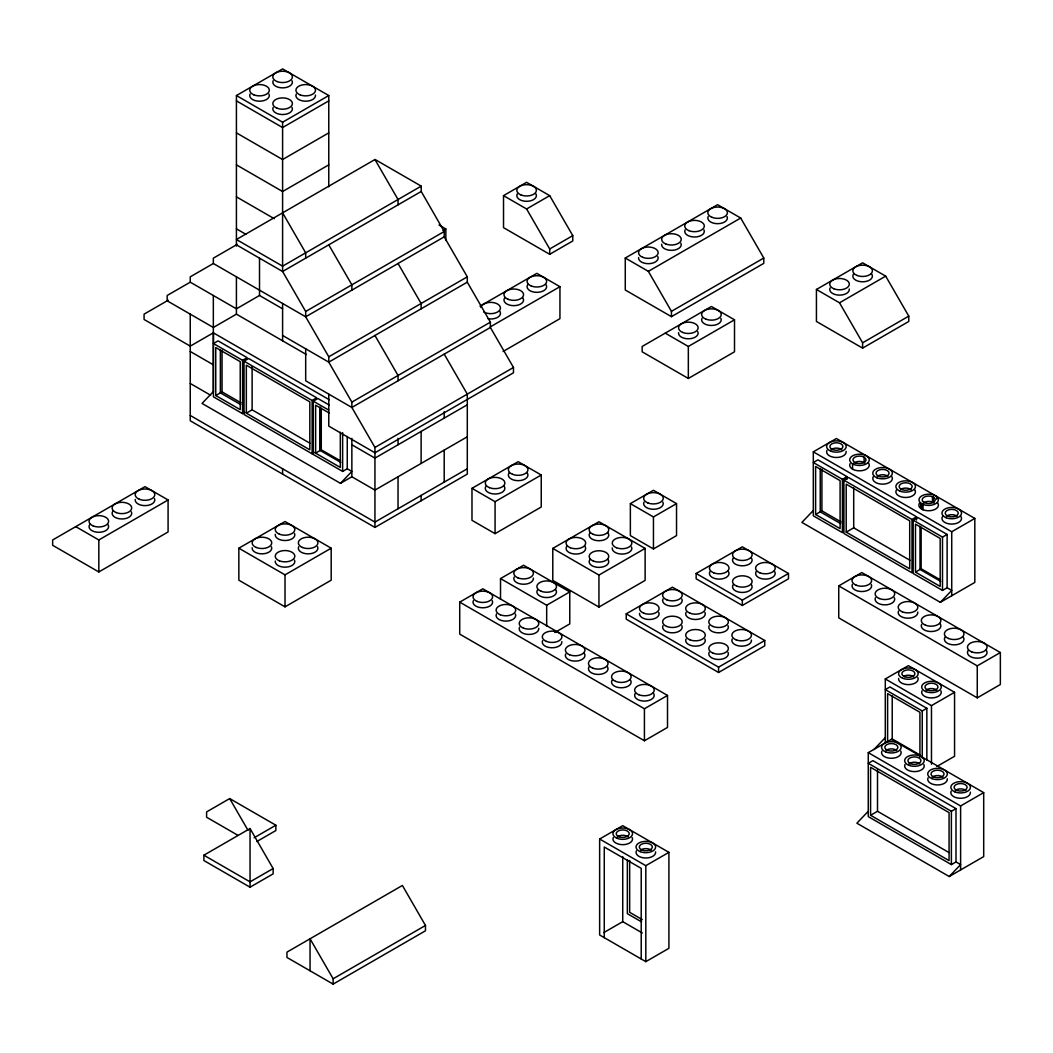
<?xml version="1.0" encoding="UTF-8"?>
<svg xmlns="http://www.w3.org/2000/svg" width="1053" height="1053" viewBox="0 0 1053 1053"><rect width="100%" height="100%" fill="white"/><g stroke="black" fill="none" stroke-linecap="round" stroke-linejoin="round"><path stroke-width="1.5" d="M213.443 391.519L202.044 403.431L340.474 483.34L351.86 476.759L374.947 490.093L467.295 436.784M340.474 483.34L351.86 471.428L347.253 468.769L342.633 471.428L313.307 454.501L313.307 401.193L317.927 398.521L329.102 404.971M813.311 510.494L801.912 522.406L940.342 602.329L974.815 582.414L974.815 518.431L836.398 438.522L813.311 451.842L813.311 515.825L842.413 532.634L842.413 479.312L813.311 462.517L817.931 459.845L847.033 476.64L847.033 479.312M940.342 602.329L951.728 590.417L947.121 587.745L942.501 590.417L913.175 573.49L913.175 520.169L917.795 517.51L947.121 534.437L947.121 587.745M873.911 749.525L885.297 737.626M868.264 811.284L856.879 823.196L949.227 876.517L983.699 856.602L983.699 792.633L891.351 739.311M949.227 876.517L960.612 864.605L955.992 861.933L951.385 864.605L868.264 816.615L868.264 752.645L892.22 738.956L920.335 755.185M312.136 453.83L312.136 400.509L316.65 397.784L248.653 358.52L244.033 361.192L244.033 414.513L312.136 453.83L314.399 452.474M912.003 519.498L916.531 516.773L848.521 477.509L843.901 480.168L843.901 533.489L912.003 572.806L912.003 519.498L843.901 480.168M236.425 246.099L236.425 95.547L282.599 68.893L328.773 95.547L328.773 186.815M236.425 95.547L282.599 122.214L328.773 95.547M328.773 100.877L282.599 127.545L236.425 100.877M328.773 132.875L282.599 159.529L236.425 132.875M328.773 164.86L282.599 191.528L236.425 164.86M237.136 244.428L213.338 258.169L213.338 263.5L190.251 276.834L190.251 282.165L167.164 295.485L167.164 300.816L213.338 327.483L236.425 314.149L306.384 354.545M168.23 300.21L144.077 314.149L144.077 319.48L190.251 346.134L213.338 332.814L329.26 399.732M421.226 186.131L282.599 266.159L236.425 239.505L375.052 159.477L421.226 186.131L421.226 191.462L444.208 231.515L444.208 236.846L467.295 276.834L467.295 282.165L490.382 322.152L490.382 327.483L513.469 367.471L513.469 372.801L374.947 452.777L328.773 426.11L328.773 394.125M421.226 191.462L282.599 271.49L236.425 244.836M282.599 308.819L259.512 295.485L236.425 308.819L190.251 282.165M443.102 230.528L445.827 228.962L445.827 240.15M503.518 195.647L526.605 182.314L549.692 195.647L572.779 235.635L572.779 240.966L549.692 254.299L503.518 227.645L503.518 195.647L526.605 208.981L549.692 248.969L549.692 254.299M444.208 354.137L467.295 394.125L467.295 474.1L374.947 527.421L374.947 447.446L351.86 407.458L351.86 402.128L328.773 362.14L328.773 356.796L305.686 316.808L305.686 311.477L444.208 231.515M444.208 236.846L305.686 316.808L213.338 263.5M242.545 360.337L247.152 357.665L218.063 340.869L213.443 343.528L242.545 360.337L242.545 413.645L244.849 412.315M526.605 208.981L549.692 195.647M215.747 395.52L240.229 409.643L240.229 361.666L215.747 347.529L215.747 395.52L222.051 391.874L241.098 402.865M328.773 356.796L467.295 276.834M467.295 282.165L328.773 362.14L282.599 335.473M246.336 413.171L309.832 449.828L309.832 401.851L246.336 365.194L246.336 413.171L252.115 409.841L309.951 443.234M549.692 248.969L572.779 235.635M480.023 306.16L536.859 273.346L559.946 286.679L559.946 318.664L503.11 351.478M75.737 526.632L98.824 539.965L168.085 499.978L168.085 531.962L98.824 571.95L52.65 545.296L52.65 539.965L144.998 486.644L168.085 499.978M351.86 402.128L490.382 322.152M490.329 326.878L559.946 286.679M490.382 327.483L351.86 407.458L305.686 380.791L305.686 348.806M625.271 258.024L717.606 204.703L740.693 218.037L763.78 258.024L763.78 263.355L671.445 316.663L625.271 290.009L625.271 258.024L648.358 271.345L671.445 311.333L671.445 316.663M329.339 413.105L315.624 405.181L315.624 453.172L321.27 449.776L340.58 460.924M648.358 271.345L740.693 218.037M374.947 447.446L513.469 367.471M467.295 404.786L374.947 458.108L351.86 444.774M238.847 548.192L285.021 521.538L331.195 548.192L331.195 580.19L285.021 606.844L238.847 580.19L238.847 548.192L285.021 574.859L331.195 548.192M671.445 311.333L763.78 258.024M467.295 468.769L374.947 522.091L190.251 415.448M665.246 333.143L688.333 346.463L734.507 319.809L734.507 351.807L688.333 378.461L642.159 351.807L642.159 346.463L711.42 306.476L734.507 319.809M471.981 488.342L518.155 461.688L541.242 475.008L541.242 507.006L495.068 533.66L471.981 520.327L471.981 488.342L495.068 501.676L541.242 475.008M816.43 289.47L862.604 262.816L885.691 276.149L908.778 316.137L908.778 321.468L862.604 348.122L816.43 321.468L816.43 289.47L839.517 302.803L862.604 342.791L862.604 348.122M839.517 302.803L885.691 276.149M862.604 342.791L908.778 316.137M459.727 602.132L482.814 588.798L667.51 695.441L667.51 727.426L644.423 740.759L459.727 634.117L459.727 602.132L644.423 708.761L667.51 695.441M500.517 599.381L500.517 578.584L523.591 565.264L569.765 591.918L569.765 623.902L554.839 632.524M552.786 548.416L598.946 521.748L645.12 548.416L645.12 580.4L598.946 607.054L552.786 580.4L552.786 548.416L598.946 575.07L645.12 548.416M630.365 503.624L653.452 490.29L676.539 503.624L676.539 535.608L653.452 548.942L630.365 535.608L630.365 503.624L653.452 516.944L676.539 503.624M500.517 578.584L546.678 605.238L569.765 591.918M256.84 841.531L275.86 830.554L275.86 825.223L229.686 798.569L206.599 811.902L206.599 817.233L237.833 835.266M842.413 479.312L847.033 476.64M203.874 855.207L250.048 828.553L273.135 868.541L273.135 873.872L250.048 887.192L203.874 860.538L203.874 855.207L250.048 881.861L273.135 868.541M626.232 613.846L672.406 587.179L764.754 640.5L764.754 645.831L718.58 672.485L626.232 619.177L626.232 613.846L718.58 667.154L764.754 640.5M696.151 573.477L742.326 546.823L788.486 573.477L788.486 578.808L742.326 605.462L696.151 578.808L696.151 573.477L742.326 600.131L788.486 573.477M254.128 837.767L275.86 825.223M815.614 514.496L840.097 528.632L840.097 480.642L815.614 466.505L815.614 514.496L821.919 510.85L840.965 521.854M846.204 532.16L909.7 568.804L909.7 520.827L846.204 484.169L846.204 532.16L853.707 527.829L910.147 560.407M838.741 585.889L861.828 572.556L1000.35 652.531L1000.35 684.516L977.263 697.849L838.741 617.874L838.741 585.889L977.263 665.865L1000.35 652.531M913.175 520.169L942.501 537.096L947.121 534.437M813.311 451.842L951.728 531.765L974.815 518.431M940.447 579.9L921.138 568.752L915.491 572.148L915.491 524.17L940.184 538.425L940.184 586.416L915.491 572.148M333.13 984.107L333.13 978.777L425.478 925.455L402.391 885.468L286.956 952.123L286.956 957.453L333.13 984.107L425.478 930.786L425.478 925.455M599.644 839.017L622.731 825.684L668.905 852.351L668.905 948.319L645.818 961.652L599.644 934.985L599.644 839.017L645.818 865.671L668.905 852.351M885.297 742.957L885.297 678.974L908.384 665.641L954.558 692.308L954.558 756.278L936.907 766.479M926.851 708.3L889.917 686.964L885.297 689.636L922.244 710.959L926.851 708.3L926.851 760.003M885.297 678.974L931.471 705.628L954.558 692.308M603.724 932.642L622.731 921.665L642.33 932.971M870.581 815.285L949.069 860.604L949.069 812.626L870.581 767.308L870.581 815.285L877.504 811.284L948.99 852.561M955.992 808.625L872.884 760.635L868.264 763.307L951.385 811.284L955.992 808.625L955.992 861.933M868.264 752.645L960.612 805.953L983.699 792.633M935.669 495.831L934.366 495.2A9.793 5.66 0 0 0 921.823 495.831A9.793 5.66 0 0 0 920.717 503.071L923.033 504.413A9.793 5.66 0 0 0 935.577 503.768A9.793 5.66 0 0 0 936.67 496.529L935.577 495.779L936.67 496.529L936.67 499.201M920.717 503.071L920.717 508.402L923.033 509.744A9.793 5.66 0 0 0 934.946 509.441A9.793 5.66 0 0 0 937.525 502.715M924.126 502.492L923.389 501.991A6.529 3.764 0 0 1 924.126 497.161A6.529 3.764 0 0 1 932.484 496.74L933.366 497.161L933.313 502.478L932.484 502.07A6.529 3.764 0 0 0 923.389 503.005M924.034 502.439L924.903 502.86A6.529 3.764 0 0 0 933.261 502.439L933.998 502.939M921.717 503.768L923.033 504.413L923.033 509.744L921.717 509.112M439.035 225.039L445.827 228.962M840.636 523.604L820.234 511.824L820.234 468.638M940.698 581.374L919.993 569.423L919.993 526.237M236.425 196.858L274.214 218.669M236.425 228.843L245.941 234.332M244.033 361.192L312.136 400.509M313.307 401.193L328.668 410.051M190.251 351.478L213.338 364.799M240.768 404.628L220.367 392.848L220.367 349.662M320.125 407.248L320.125 450.434L340.817 462.399M315.624 453.172L340.316 467.44L340.316 432.243M190.251 383.463L210.626 395.217M242.545 413.645L213.443 396.849L213.443 332.866M374.947 527.421L190.251 420.779L190.251 314.149M642.304 919.638L629.668 912.332L629.668 860.406M641.567 921.862L627.351 913.662L627.351 859.801M933.261 497.108L933.998 497.608A6.529 3.764 0 0 1 933.261 502.439M374.947 159.529L398.034 199.517L398.034 204.848M398.034 263.5L421.121 303.488L421.121 308.819M328.773 244.836L351.86 284.823L351.86 290.154M374.947 335.473L398.034 375.46L398.034 380.791M282.599 212.851L305.686 252.838L305.686 258.169M305.686 311.477L282.599 271.49L282.599 122.214M229.686 798.569L247.995 830.277M333.13 978.777L310.043 938.789L310.043 970.774M977.263 665.865L977.263 697.849M960.612 805.953L960.612 869.936M951.728 531.765L951.728 595.748M951.385 811.284L951.385 864.605M942.501 537.096L942.501 590.417M932.484 496.74L932.484 502.07M931.471 705.628L931.471 764.281M922.244 710.959L922.244 757.818M921.823 503.834L921.823 509.165M921.138 527.171L921.138 568.752M919.927 757.081L919.927 712.302L887.613 693.637L887.613 741.615M916.531 516.773L916.531 519.998M892.22 695.77L892.22 738.956M877.504 769.704L877.504 811.284M864.105 457.173L864.105 462.517M853.707 487.842L853.707 527.829M852.561 463.846L852.561 469.177M821.919 469.269L821.919 510.85M742.326 600.131L742.326 605.462M718.58 667.154L718.58 672.485M688.333 346.463L688.333 378.461M653.452 516.944L653.452 548.942M645.818 865.671L645.818 961.652M644.423 708.761L644.423 740.759M641.211 958.98L641.211 868.343L604.264 847.02L604.264 937.657M622.731 856.602L622.731 921.665M598.946 575.07L598.946 607.054M546.678 605.238L546.678 626.035M495.068 501.676L495.068 533.66M444.208 411.723L444.208 418.12M444.208 450.105L444.208 482.103M421.121 431.44L421.121 463.438M421.121 495.423L421.121 500.754M398.034 438.377L398.034 444.774M398.034 476.759L398.034 508.757M351.86 438.377L351.86 476.759M347.253 436.455L347.253 468.769M342.633 432.651L342.633 471.428M321.27 408.182L321.27 449.776M320.23 407.327L320.23 450.513M285.021 574.859L285.021 606.844M282.599 303.488L282.599 340.803M282.599 468.769L282.599 474.1M259.512 258.169L259.512 295.485M252.115 366.655L252.115 409.841M250.048 828.553L250.048 887.192M236.425 276.834L236.425 314.149M222.051 350.294L222.051 391.874M213.338 295.485L213.338 391.992M98.824 539.965L98.824 571.95M555.563 589.522A9.793 5.66 0 0 1 546.678 597.564A9.793 5.66 0 0 1 537.807 589.522M533.358 578.097A9.793 5.66 0 0 1 522.749 584.218A9.793 5.66 0 0 1 514.14 577.123M607.831 559.354A9.793 5.66 0 0 1 598.946 567.396A9.793 5.66 0 0 1 590.075 559.354M584.744 546.02A9.793 5.66 0 0 1 575.859 554.062A9.793 5.66 0 0 1 566.988 546.02M631.497 546.941A9.793 5.66 0 0 1 622.889 554.049A9.793 5.66 0 0 1 612.28 547.915M607.831 532.686A9.793 5.66 0 0 1 598.946 540.742A9.793 5.66 0 0 1 590.075 532.686M662.916 502.149A9.793 5.66 0 0 1 653.452 509.27A9.793 5.66 0 0 1 643.988 502.149M492.277 600.671A9.793 5.66 0 0 1 482.814 607.792A9.793 5.66 0 0 1 473.35 600.671M515.365 613.991A9.793 5.66 0 0 1 505.901 621.112A9.793 5.66 0 0 1 496.437 613.991M561.828 641.632A9.793 5.66 0 0 1 551.219 647.753A9.793 5.66 0 0 1 542.611 640.658M538.741 628.299A9.793 5.66 0 0 1 528.132 634.419A9.793 5.66 0 0 1 519.524 627.325M584.033 653.057A9.793 5.66 0 0 1 576.017 661.087A9.793 5.66 0 0 1 565.698 653.979M607.12 666.391A9.793 5.66 0 0 1 598.249 674.433A9.793 5.66 0 0 1 589.377 666.391M630.207 679.711A9.793 5.66 0 0 1 621.336 687.767A9.793 5.66 0 0 1 612.464 679.711M653.294 693.045A9.793 5.66 0 0 1 644.423 701.087A9.793 5.66 0 0 1 635.551 693.045M728.031 625.706A9.793 5.66 0 0 1 718.58 632.827A9.793 5.66 0 0 1 709.117 625.706M751.421 640.013A9.793 5.66 0 0 1 740.812 646.134A9.793 5.66 0 0 1 732.204 639.039M728.031 652.36A9.793 5.66 0 0 1 718.58 659.481A9.793 5.66 0 0 1 709.117 652.36M704.944 639.039A9.793 5.66 0 0 1 695.493 646.16A9.793 5.66 0 0 1 686.029 639.039M704.944 612.372A9.793 5.66 0 0 1 695.493 619.493A9.793 5.66 0 0 1 686.029 612.372M681.857 599.052A9.793 5.66 0 0 1 672.406 606.173A9.793 5.66 0 0 1 662.942 599.052M681.857 625.706A9.793 5.66 0 0 1 672.406 632.827A9.793 5.66 0 0 1 662.942 625.706M658.77 612.372A9.793 5.66 0 0 1 650.162 619.48A9.793 5.66 0 0 1 639.553 613.346M751.197 584.415A9.793 5.66 0 0 1 742.326 592.457A9.793 5.66 0 0 1 733.441 584.415M751.197 557.761A9.793 5.66 0 0 1 742.326 565.803A9.793 5.66 0 0 1 733.441 557.761M728.11 571.081A9.793 5.66 0 0 1 719.238 579.124A9.793 5.66 0 0 1 710.354 571.081M774.284 571.081A9.793 5.66 0 0 1 765.413 579.124A9.793 5.66 0 0 1 756.528 571.081M527.026 472.626A9.793 5.66 0 0 1 518.155 480.668A9.793 5.66 0 0 1 509.27 472.626M503.939 485.946A9.793 5.66 0 0 1 495.068 494.002A9.793 5.66 0 0 1 486.183 485.946M917.847 677.513A9.793 5.66 0 0 1 909.239 684.608A9.793 5.66 0 0 1 898.63 678.474M940.934 690.834A9.793 5.66 0 0 1 931.471 697.955A9.793 5.66 0 0 1 922.007 690.834M903.764 676.302A6.529 3.764 0 0 1 913.741 676.816M926.127 690.136A6.529 3.764 0 0 1 936.828 690.136M955.268 790.461A6.529 3.764 0 0 1 965.97 790.461M947.279 778.799A9.793 5.66 0 0 1 936.67 784.933A9.793 5.66 0 0 1 928.062 777.838M932.181 777.14A6.529 3.764 0 0 1 942.883 777.14M970.366 792.132A9.793 5.66 0 0 1 959.757 798.266A9.793 5.66 0 0 1 951.149 791.158M923.902 764.504A9.793 5.66 0 0 1 914.438 771.625A9.793 5.66 0 0 1 904.975 764.504M900.815 751.171A9.793 5.66 0 0 1 891.351 758.292A9.793 5.66 0 0 1 881.887 751.171M909.094 763.807A6.529 3.764 0 0 1 919.795 763.807M886.007 750.473A6.529 3.764 0 0 1 896.708 750.473M901.039 489.171A6.529 3.764 0 0 1 911.582 490.237M914.53 489.448A9.793 5.66 0 0 1 905.659 497.49A9.793 5.66 0 0 1 896.774 489.448M920.625 508.349A9.793 5.66 0 0 1 919.769 502.715M891.443 476.114A9.793 5.66 0 0 1 882.572 484.156A9.793 5.66 0 0 1 873.687 476.114M868.356 462.78A9.793 5.66 0 0 1 860.34 470.809A9.793 5.66 0 0 1 850.021 463.715M877.228 476.338A6.529 3.764 0 0 1 887.916 476.338M854.141 463.017A6.529 3.764 0 0 1 864.829 463.017M846.151 451.355A9.793 5.66 0 0 1 835.542 457.476A9.793 5.66 0 0 1 826.934 450.381M831.054 449.684A6.529 3.764 0 0 1 841.742 449.684M946.384 516.273A6.529 3.764 0 0 1 957.085 516.273M960.612 516.049A9.793 5.66 0 0 1 951.728 524.091A9.793 5.66 0 0 1 942.856 516.049M894.379 597.749A9.793 5.66 0 0 1 884.915 604.87A9.793 5.66 0 0 1 875.451 597.749M871.292 584.415A9.793 5.66 0 0 1 861.828 591.536A9.793 5.66 0 0 1 852.364 584.415M939.96 623.481A9.793 5.66 0 0 1 931.944 631.51A9.793 5.66 0 0 1 921.625 624.403M917.755 612.043A9.793 5.66 0 0 1 907.146 618.177A9.793 5.66 0 0 1 898.538 611.082M986.135 650.135A9.793 5.66 0 0 1 977.263 658.191A9.793 5.66 0 0 1 968.391 650.135M963.047 636.815A9.793 5.66 0 0 1 954.176 644.857A9.793 5.66 0 0 1 945.304 636.815M632.195 837.556A9.793 5.66 0 0 1 622.731 844.677A9.793 5.66 0 0 1 613.28 837.556M655.585 851.851A9.793 5.66 0 0 1 644.962 857.984A9.793 5.66 0 0 1 636.367 850.89M617.387 836.859A6.529 3.764 0 0 1 628.088 836.859M640.474 850.192A6.529 3.764 0 0 1 651.175 850.192M849.284 288.983A9.793 5.66 0 0 1 838.662 295.103A9.793 5.66 0 0 1 830.054 288.009M871.489 273.754A9.793 5.66 0 0 1 862.604 281.796A9.793 5.66 0 0 1 853.733 273.754M727.07 216.576A9.793 5.66 0 0 1 717.606 223.684A9.793 5.66 0 0 1 708.156 216.576M703.983 229.896A9.793 5.66 0 0 1 694.532 237.017A9.793 5.66 0 0 1 685.069 229.896M535.477 193.265A9.793 5.66 0 0 1 526.605 201.307A9.793 5.66 0 0 1 517.734 193.265M657.809 256.563A9.793 5.66 0 0 1 649.201 263.658A9.793 5.66 0 0 1 638.592 257.524M680.896 243.23A9.793 5.66 0 0 1 672.288 250.324A9.793 5.66 0 0 1 661.679 244.204M545.73 284.297A9.793 5.66 0 0 1 536.859 292.339A9.793 5.66 0 0 1 527.974 284.297M522.643 297.617A9.793 5.66 0 0 1 513.772 305.66A9.793 5.66 0 0 1 504.887 297.617M499.556 310.951A9.793 5.66 0 0 1 498.187 316.979A9.793 5.66 0 0 1 488.144 318.796M480.931 307.515A9.793 5.66 0 0 1 493.765 302.645A9.793 5.66 0 0 1 499.017 310.977A9.793 5.66 0 0 1 483.761 312.004M697.797 331.682A9.793 5.66 0 0 1 689.188 338.776A9.793 5.66 0 0 1 678.58 332.643M720.884 318.348A9.793 5.66 0 0 1 711.42 325.469A9.793 5.66 0 0 1 701.969 318.348M317.572 546.731A9.793 5.66 0 0 1 308.108 553.852A9.793 5.66 0 0 1 298.657 546.731M294.485 533.41A9.793 5.66 0 0 1 285.876 540.505A9.793 5.66 0 0 1 275.267 534.371M294.485 560.064A9.793 5.66 0 0 1 285.876 567.159A9.793 5.66 0 0 1 275.267 561.038M271.398 546.731A9.793 5.66 0 0 1 262.789 553.825A9.793 5.66 0 0 1 252.18 547.705M131.375 511.837A9.793 5.66 0 0 1 121.056 518.945A9.793 5.66 0 0 1 113.04 510.916M154.462 498.517A9.793 5.66 0 0 1 145.854 505.611A9.793 5.66 0 0 1 135.245 499.477M107.696 524.249A9.793 5.66 0 0 1 98.824 532.291A9.793 5.66 0 0 1 89.953 524.249M315.452 95.06A9.793 5.66 0 0 1 304.83 101.18A9.793 5.66 0 0 1 296.235 94.086M268.976 94.086A9.793 5.66 0 0 1 259.512 101.206A9.793 5.66 0 0 1 250.061 94.086M292.063 80.765A9.793 5.66 0 0 1 282.599 87.873A9.793 5.66 0 0 1 273.148 80.765M292.063 107.419A9.793 5.66 0 0 1 282.599 114.54A9.793 5.66 0 0 1 273.148 107.419M541.071 591.22A9.793 5.66 0 0 0 556.445 587.074A9.793 5.66 0 0 0 542.545 581.453A9.793 5.66 0 0 0 541.071 591.22M517.984 577.886A9.793 5.66 0 0 0 533.358 573.753A9.793 5.66 0 0 0 519.458 568.133A9.793 5.66 0 0 0 517.984 577.886M616.426 547.705A9.793 5.66 0 0 0 631.8 543.572A9.793 5.66 0 0 0 617.9 537.951A9.793 5.66 0 0 0 616.426 547.705M647.832 502.913A9.793 5.66 0 0 0 663.206 498.78A9.793 5.66 0 0 0 649.306 493.159A9.793 5.66 0 0 0 647.832 502.913M593.339 534.384A9.793 5.66 0 0 0 608.713 530.238A9.793 5.66 0 0 0 594.813 524.618A9.793 5.66 0 0 0 593.339 534.384M570.252 547.705A9.793 5.66 0 0 0 585.626 543.572A9.793 5.66 0 0 0 571.726 537.951A9.793 5.66 0 0 0 570.252 547.705M593.339 561.038A9.793 5.66 0 0 0 608.713 556.905A9.793 5.66 0 0 0 594.813 551.285A9.793 5.66 0 0 0 593.339 561.038M477.193 601.434A9.793 5.66 0 0 0 492.567 597.288A9.793 5.66 0 0 0 478.681 591.681A9.793 5.66 0 0 0 477.193 601.434M500.28 614.768A9.793 5.66 0 0 0 515.654 610.622A9.793 5.66 0 0 0 501.768 605.001A9.793 5.66 0 0 0 500.28 614.768M546.454 641.422A9.793 5.66 0 0 0 561.828 637.276A9.793 5.66 0 0 0 547.942 631.668A9.793 5.66 0 0 0 546.454 641.422M523.367 628.088A9.793 5.66 0 0 0 538.741 623.955A9.793 5.66 0 0 0 524.855 618.335A9.793 5.66 0 0 0 523.367 628.088M569.541 654.755A9.793 5.66 0 0 0 584.915 650.609A9.793 5.66 0 0 0 571.029 644.989A9.793 5.66 0 0 0 569.541 654.755M592.628 668.076A9.793 5.66 0 0 0 608.002 663.943A9.793 5.66 0 0 0 594.103 658.322A9.793 5.66 0 0 0 592.628 668.076M615.715 681.409A9.793 5.66 0 0 0 631.089 677.263A9.793 5.66 0 0 0 617.19 671.656A9.793 5.66 0 0 0 615.715 681.409M638.802 694.73A9.793 5.66 0 0 0 654.176 690.597A9.793 5.66 0 0 0 640.277 684.976A9.793 5.66 0 0 0 638.802 694.73M712.96 653.123A9.793 5.66 0 0 0 728.334 648.99A9.793 5.66 0 0 0 714.434 643.37A9.793 5.66 0 0 0 712.96 653.123M689.873 639.803A9.793 5.66 0 0 0 705.247 635.657A9.793 5.66 0 0 0 691.347 630.049A9.793 5.66 0 0 0 689.873 639.803M712.96 626.469A9.793 5.66 0 0 0 728.334 622.336A9.793 5.66 0 0 0 714.434 616.716A9.793 5.66 0 0 0 712.96 626.469M736.047 639.803A9.793 5.66 0 0 0 751.421 635.657A9.793 5.66 0 0 0 737.521 630.049A9.793 5.66 0 0 0 736.047 639.803M689.873 613.149A9.793 5.66 0 0 0 705.247 609.003A9.793 5.66 0 0 0 691.347 603.382A9.793 5.66 0 0 0 689.873 613.149M666.786 599.815A9.793 5.66 0 0 0 682.16 595.669A9.793 5.66 0 0 0 668.26 590.062A9.793 5.66 0 0 0 666.786 599.815M666.786 626.469A9.793 5.66 0 0 0 682.16 622.336A9.793 5.66 0 0 0 668.26 616.716A9.793 5.66 0 0 0 666.786 626.469M643.699 613.149A9.793 5.66 0 0 0 659.073 609.003A9.793 5.66 0 0 0 645.173 603.382A9.793 5.66 0 0 0 643.699 613.149M736.705 586.1A9.793 5.66 0 0 0 752.079 581.967A9.793 5.66 0 0 0 738.179 576.346A9.793 5.66 0 0 0 736.705 586.1M736.705 559.446A9.793 5.66 0 0 0 752.079 555.313A9.793 5.66 0 0 0 738.179 549.692A9.793 5.66 0 0 0 736.705 559.446M713.618 572.779A9.793 5.66 0 0 0 728.992 568.633A9.793 5.66 0 0 0 715.092 563.013A9.793 5.66 0 0 0 713.618 572.779M759.792 572.779A9.793 5.66 0 0 0 775.166 568.633A9.793 5.66 0 0 0 761.266 563.013A9.793 5.66 0 0 0 759.792 572.779M512.535 474.311A9.793 5.66 0 0 0 527.908 470.178A9.793 5.66 0 0 0 514.009 464.557A9.793 5.66 0 0 0 512.535 474.311M489.448 487.644A9.793 5.66 0 0 0 504.821 483.498A9.793 5.66 0 0 0 490.922 477.891A9.793 5.66 0 0 0 489.448 487.644M925.85 691.597A9.793 5.66 0 0 0 941.224 687.464A9.793 5.66 0 0 0 927.338 681.844A9.793 5.66 0 0 0 925.85 691.597M927.732 690.057A6.529 3.764 0 0 0 937.973 687.293A6.529 3.764 0 0 0 928.707 683.555A6.529 3.764 0 0 0 927.732 690.057M902.763 678.277A9.793 5.66 0 0 0 918.137 674.131A9.793 5.66 0 0 0 904.251 668.51A9.793 5.66 0 0 0 902.763 678.277M904.645 676.724A6.529 3.764 0 0 0 914.886 673.973A6.529 3.764 0 0 0 905.633 670.221A6.529 3.764 0 0 0 904.645 676.724M956.874 790.382A6.529 3.764 0 0 0 967.115 787.618A6.529 3.764 0 0 0 957.848 783.88A6.529 3.764 0 0 0 956.874 790.382M931.905 778.601A9.793 5.66 0 0 0 947.279 774.455A9.793 5.66 0 0 0 933.392 768.835A9.793 5.66 0 0 0 931.905 778.601M933.787 777.048A6.529 3.764 0 0 0 944.028 774.297A6.529 3.764 0 0 0 934.761 770.546A6.529 3.764 0 0 0 933.787 777.048M954.992 791.922A9.793 5.66 0 0 0 970.366 787.789A9.793 5.66 0 0 0 956.479 782.168A9.793 5.66 0 0 0 954.992 791.922M908.818 765.268A9.793 5.66 0 0 0 924.192 761.135A9.793 5.66 0 0 0 910.305 755.514A9.793 5.66 0 0 0 908.818 765.268M910.7 763.728A6.529 3.764 0 0 0 920.941 760.964A6.529 3.764 0 0 0 911.687 757.225A6.529 3.764 0 0 0 910.7 763.728M885.731 751.934A9.793 5.66 0 0 0 901.118 747.801A9.793 5.66 0 0 0 887.218 742.181A9.793 5.66 0 0 0 885.731 751.934M887.613 750.394A6.529 3.764 0 0 0 897.854 747.643A6.529 3.764 0 0 0 888.6 743.892A6.529 3.764 0 0 0 887.613 750.394M901.908 489.592A6.529 3.764 0 0 0 912.161 486.828A6.529 3.764 0 0 0 902.895 483.09A6.529 3.764 0 0 0 901.908 489.592M900.039 491.132A9.793 5.66 0 0 0 915.412 486.999A9.793 5.66 0 0 0 901.513 481.379A9.793 5.66 0 0 0 900.039 491.132M876.952 477.812A9.793 5.66 0 0 0 892.325 473.666A9.793 5.66 0 0 0 878.426 468.045A9.793 5.66 0 0 0 876.952 477.812M878.821 476.259A6.529 3.764 0 0 0 889.074 473.508A6.529 3.764 0 0 0 879.808 469.756A6.529 3.764 0 0 0 878.821 476.259M855.734 462.938A6.529 3.764 0 0 0 865.987 460.174A6.529 3.764 0 0 0 856.721 456.423A6.529 3.764 0 0 0 855.734 462.938M853.865 464.478A9.793 5.66 0 0 0 869.238 460.332A9.793 5.66 0 0 0 855.339 454.725A9.793 5.66 0 0 0 853.865 464.478M830.778 451.145A9.793 5.66 0 0 0 846.151 447.012A9.793 5.66 0 0 0 832.252 441.391A9.793 5.66 0 0 0 830.778 451.145M832.647 449.605A6.529 3.764 0 0 0 842.9 446.841A6.529 3.764 0 0 0 833.634 443.102A6.529 3.764 0 0 0 832.647 449.605M947.99 516.194A6.529 3.764 0 0 0 958.243 513.43A6.529 3.764 0 0 0 948.977 509.691A6.529 3.764 0 0 0 947.99 516.194M946.12 517.734A9.793 5.66 0 0 0 961.494 513.601A9.793 5.66 0 0 0 947.595 507.98A9.793 5.66 0 0 0 946.12 517.734M879.294 598.512A9.793 5.66 0 0 0 894.668 594.379A9.793 5.66 0 0 0 880.782 588.759A9.793 5.66 0 0 0 879.294 598.512M856.207 585.192A9.793 5.66 0 0 0 871.581 581.045A9.793 5.66 0 0 0 857.695 575.425A9.793 5.66 0 0 0 856.207 585.192M902.382 611.846A9.793 5.66 0 0 0 917.755 607.699A9.793 5.66 0 0 0 903.869 602.079A9.793 5.66 0 0 0 902.382 611.846M925.469 625.166A9.793 5.66 0 0 0 940.842 621.033A9.793 5.66 0 0 0 926.956 615.413A9.793 5.66 0 0 0 925.469 625.166M971.643 651.833A9.793 5.66 0 0 0 987.016 647.687A9.793 5.66 0 0 0 973.13 642.067A9.793 5.66 0 0 0 971.643 651.833M948.556 638.5A9.793 5.66 0 0 0 963.929 634.367A9.793 5.66 0 0 0 950.043 628.746A9.793 5.66 0 0 0 948.556 638.5M640.211 851.653A9.793 5.66 0 0 0 655.585 847.507A9.793 5.66 0 0 0 641.685 841.887A9.793 5.66 0 0 0 640.211 851.653M617.124 838.32A9.793 5.66 0 0 0 632.498 834.187A9.793 5.66 0 0 0 618.598 828.566A9.793 5.66 0 0 0 617.124 838.32M618.993 836.78A6.529 3.764 0 0 0 629.246 834.015A6.529 3.764 0 0 0 619.98 830.264A6.529 3.764 0 0 0 618.993 836.78M642.08 850.1A6.529 3.764 0 0 0 652.333 847.349A6.529 3.764 0 0 0 643.067 843.598A6.529 3.764 0 0 0 642.08 850.1M856.984 275.438A9.793 5.66 0 0 0 872.371 271.305A9.793 5.66 0 0 0 858.471 265.685A9.793 5.66 0 0 0 856.984 275.438M833.897 288.772A9.793 5.66 0 0 0 849.284 284.639A9.793 5.66 0 0 0 835.384 279.019A9.793 5.66 0 0 0 833.897 288.772M711.999 217.339A9.793 5.66 0 0 0 727.373 213.193A9.793 5.66 0 0 0 713.473 207.573A9.793 5.66 0 0 0 711.999 217.339M688.912 230.66A9.793 5.66 0 0 0 704.286 226.527A9.793 5.66 0 0 0 690.386 220.906A9.793 5.66 0 0 0 688.912 230.66M520.985 194.95A9.793 5.66 0 0 0 536.359 190.817A9.793 5.66 0 0 0 522.459 185.196A9.793 5.66 0 0 0 520.985 194.95M642.738 257.327A9.793 5.66 0 0 0 658.112 253.181A9.793 5.66 0 0 0 644.212 247.56A9.793 5.66 0 0 0 642.738 257.327M665.825 243.993A9.793 5.66 0 0 0 681.199 239.847A9.793 5.66 0 0 0 667.299 234.24A9.793 5.66 0 0 0 665.825 243.993M508.151 299.315A9.793 5.66 0 0 0 523.525 295.169A9.793 5.66 0 0 0 509.626 289.549A9.793 5.66 0 0 0 508.151 299.315M531.239 285.982A9.793 5.66 0 0 0 546.612 281.835A9.793 5.66 0 0 0 532.713 276.228A9.793 5.66 0 0 0 531.239 285.982M682.713 332.445A9.793 5.66 0 0 0 698.1 328.299A9.793 5.66 0 0 0 684.2 322.679A9.793 5.66 0 0 0 682.713 332.445M705.8 319.112A9.793 5.66 0 0 0 721.187 314.979A9.793 5.66 0 0 0 707.287 309.358A9.793 5.66 0 0 0 705.8 319.112M279.414 534.174A9.793 5.66 0 0 0 294.787 530.028A9.793 5.66 0 0 0 280.888 524.407A9.793 5.66 0 0 0 279.414 534.174M302.501 547.494A9.793 5.66 0 0 0 317.874 543.361A9.793 5.66 0 0 0 303.975 537.741A9.793 5.66 0 0 0 302.501 547.494M256.327 547.494A9.793 5.66 0 0 0 271.7 543.361A9.793 5.66 0 0 0 257.801 537.741A9.793 5.66 0 0 0 256.327 547.494M279.414 560.828A9.793 5.66 0 0 0 294.787 556.682A9.793 5.66 0 0 0 280.888 551.074A9.793 5.66 0 0 0 279.414 560.828M116.291 512.6A9.793 5.66 0 0 0 131.664 508.467A9.793 5.66 0 0 0 117.765 502.847A9.793 5.66 0 0 0 116.291 512.6M139.378 499.28A9.793 5.66 0 0 0 154.752 495.134A9.793 5.66 0 0 0 140.852 489.513A9.793 5.66 0 0 0 139.378 499.28M93.204 525.934A9.793 5.66 0 0 0 108.577 521.801A9.793 5.66 0 0 0 94.678 516.181A9.793 5.66 0 0 0 93.204 525.934M300.079 94.849A9.793 5.66 0 0 0 315.452 90.716A9.793 5.66 0 0 0 301.553 85.096A9.793 5.66 0 0 0 300.079 94.849M276.992 81.529A9.793 5.66 0 0 0 292.365 77.382A9.793 5.66 0 0 0 278.466 71.762A9.793 5.66 0 0 0 276.992 81.529M276.992 108.183A9.793 5.66 0 0 0 292.365 104.036A9.793 5.66 0 0 0 278.466 98.429A9.793 5.66 0 0 0 276.992 108.183M253.905 94.849A9.793 5.66 0 0 0 269.278 90.716A9.793 5.66 0 0 0 255.379 85.096A9.793 5.66 0 0 0 253.905 94.849"/></g></svg>
